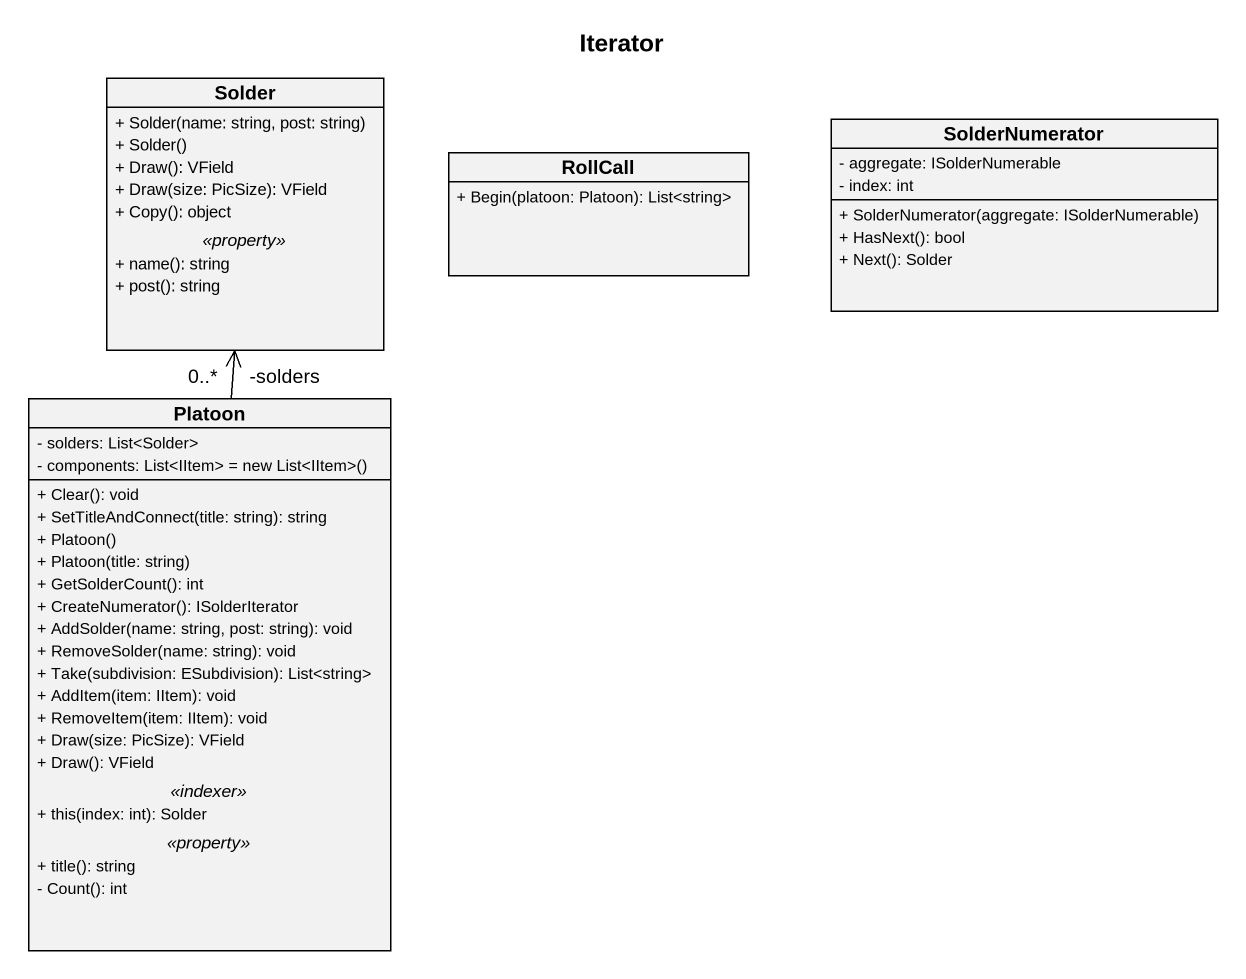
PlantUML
@startuml
title Iterator
hide circle
hide empty members
skinparam classAttributeIconSize 0
class Solder {
  + Solder(name: string, post: string)
  + Solder()
  + Draw(): VField
  + Draw(size: PicSize): VField
  + Copy(): object
  .. <<property>> ..
  + name(): string
  + post(): string
}
class RollCall {
  + Begin(platoon: Platoon): List<string>
}
class SolderNumerator {
  - aggregate: ISolderNumerable
  - index: int
  + SolderNumerator(aggregate: ISolderNumerable)
  + HasNext(): bool
  + Next(): Solder
}
class Platoon {
  - solders: List<Solder>
  {field} - components: List<IItem> = new List<IItem>()
  --
  + Clear(): void
  + SetTitleAndConnect(title: string): string
  + Platoon()
  + Platoon(title: string)
  + GetSolderCount(): int
  + CreateNumerator(): ISolderIterator
  + AddSolder(name: string, post: string): void
  + RemoveSolder(name: string): void
  + Take(subdivision: ESubdivision): List<string>
  + AddItem(item: IItem): void
  + RemoveItem(item: IItem): void
  + Draw(size: PicSize): VField
  + Draw(): VField
  .. <<indexer>> ..
  + this(index: int): Solder
  .. <<property>> ..
  + title(): string
  - Count(): int
}
Platoon -up-> "-solders\n0..*" Solder
@enduml
